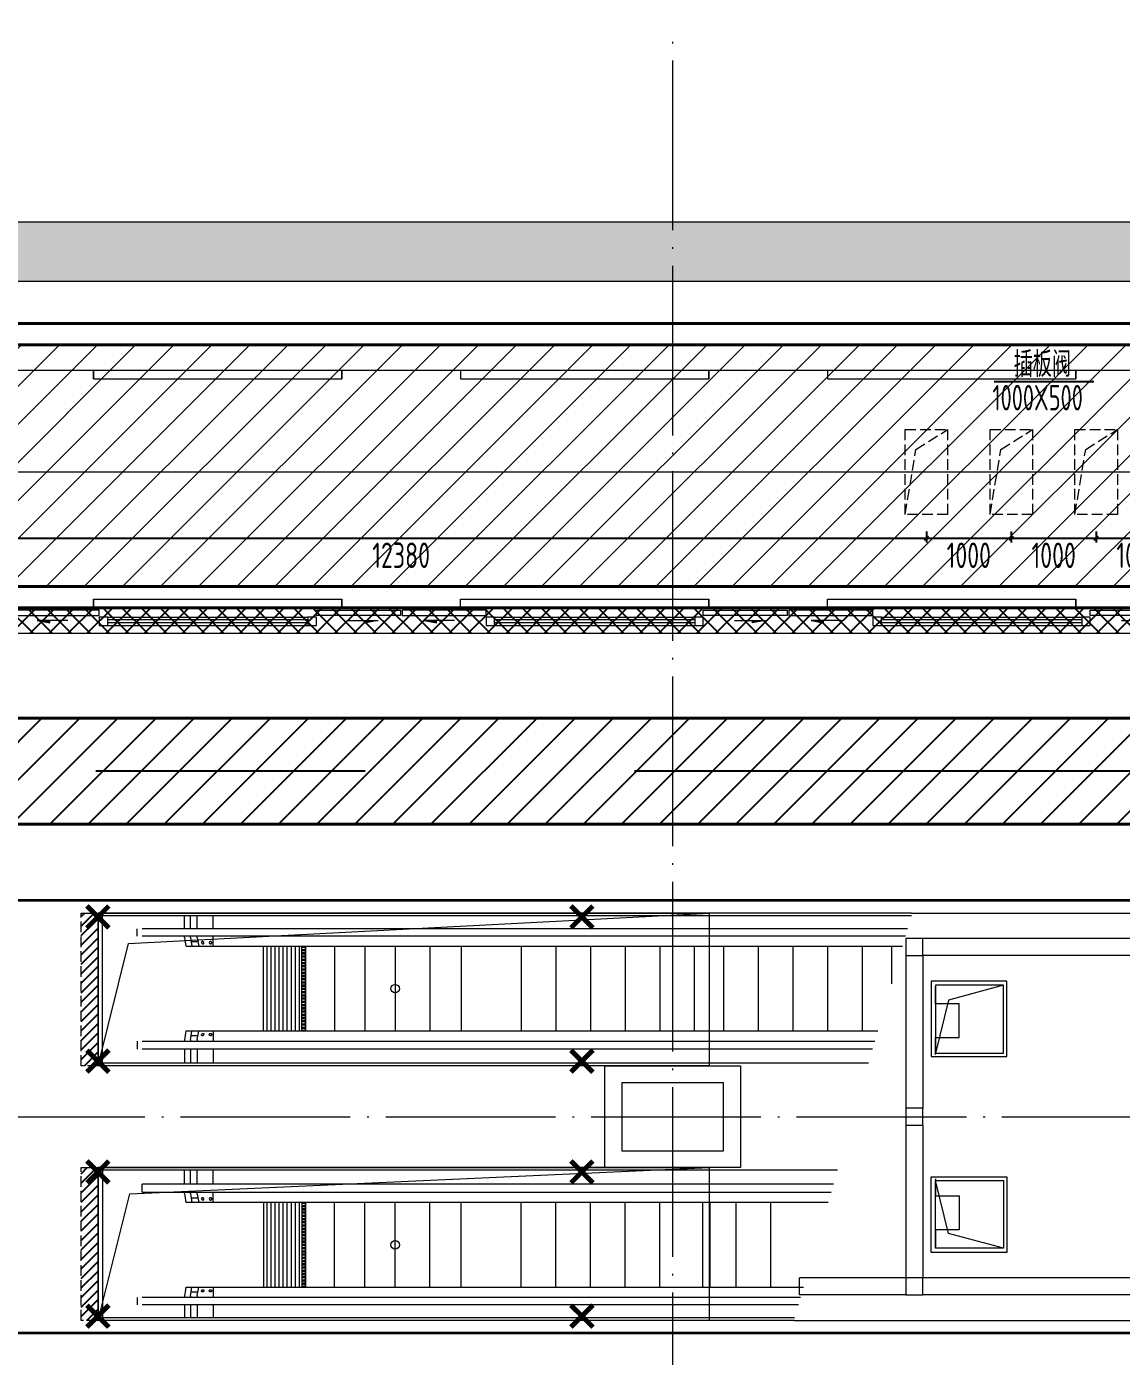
# Model space of a CAD drawing. Extents: x 4 to 13611208, y -605838 to 574722.
# Drawn here: x 13335282 to 13348185, y -11785 to 3890 of the extents above; entities that cross this region are included whole.
import ezdxf

# ---------------------------------------------------------------- set-up
doc = ezdxf.new("R2010")
doc.units = 0
doc.header["$LTSCALE"] = 1000
doc.header["$MEASUREMENT"] = 0
for name, pattern in [('_DASH', [0.6, 0.4, -0.2]), ('CENTER2', [28.575, 19.05, -3.175, 3.175, -3.175]), ('DASH', [0.35, 0.25, -0.1]), ('DOTE', [2.42, 2, -0.2, 0.02, -0.2])]:
    doc.linetypes.add(name, pattern=pattern)
for name, color, linetype, lineweight in [('1-预埋件', 8, 'Continuous', 5), ('PSD', 8, 'Continuous', 5), ('SDF-风管', 3, 'Continuous', 20), ('STRAIN', 8, 'Continuous', 5), ('建筑底图', 8, 'Continuous', 13)]:
    doc.layers.add(name, color=color, linetype=linetype, lineweight=lineweight)
for name, color, linetype in [('DUCT-D-P中心线', 5, 'CENTER2'), ('DUCT-D-P标注', 7, 'Continuous'), ('DUCT-D-P管', 6, 'Continuous'), ('SDF-标注', 7, 'Continuous')]:
    doc.layers.add(name, color=color, linetype=linetype)
doc.styles.add('67', font='gbenor.shx', dxfattribs={"width": 0.7, "bigfont": 'hztxt.shx'})
doc.styles.add('du', font='gbenor.shx', dxfattribs={"width": 0.8, "bigfont": 'hztxt.shx'})
doc.dimstyles.new('67', dxfattribs={"dimscale": 100, "dimtxt": 3, "dimasz": 0.5, "dimexe": 0.5, "dimexo": 2, "dimgap": 0.5, "dimtad": 2, "dimdec": 0, "dimrnd": 5, "dimzin": 0, "dimdsep": 46, "dimtxsty": 'du', "dimblk": 'ARCHTICK', "dimcen": 0, "dimdle": 0.5, "dimclrd": 256, "dimclre": 256, "dimclrt": 256, "dimazin": 0, "dimtfac": 1, "dimtdec": 0, "dimtix": 1, "dimtmove": 2, "dimatfit": 3, "dimfxl": 100, "dimtolj": 1, "dimtzin": 0, "dimlwd": -1, "dimlwe": -1, "dimarcsym": 0})
pattern_1 = [(45, (792956.29, 9e-08), (-56.12660076, 56.12660076), [])]

# ---------------------------------------------------------------- blocks, each defined once
blk = doc.blocks.new('A$C6AAC3FDD')
at = {"layer": 'STRAIN'}
for p, q in [((24861, 2800), (46741, 2800)), ((32176, 2700), (32176, 2800)), ((32176, 2800), (32176, 2700)), ((32176, 2700), (35101, 2700)), ((35101, 2800), (35101, 2700)), ((35101, 2700), (35101, 2800)), ((36501, 2800), (36501, 2700)), ((36501, 2700), (39426, 2700)), ((39426, 2700), (39426, 2800)), ((39426, 2800), (39426, 2700)), ((40826, 2800), (40826, 2700)), ((40826, 2700), (43751, 2700)), ((43751, 2800), (43751, 2700)), ((43751, 2700), (43751, 2800)), ((32176, 100), (35101, 100)), ((32176, 100), (32176, 0)), ((32176, 0), (32176, 100)), ((35101, 0), (35101, 100)), ((35101, 100), (35101, 0)), ((36501, 100), (39426, 100)), ((36501, 0), (36501, 100)), ((39426, 100), (39426, 0)), ((39426, 0), (39426, 100)), ((40826, 100), (43751, 100)), ((40826, 0), (40826, 100)), ((43751, 0), (43751, 100)), ((43751, 100), (43751, 0)), ((24861, 0), (46741, 0))]:
    blk.add_line(p, q, dxfattribs=at)
blk = doc.blocks.new('新块')
at = {"layer": 'PSD', "color": 8}
for p, q in [((-1630, 60), (-1270, 60)), ((-1270, 60), (-1418, 34)), ((-1418, 34), (-1418, 60)), ((-730, 60), (-582, 34)), ((-370, 60), (-730, 60)), ((-582, 34), (-582, 60))]:
    blk.add_line(p, q, dxfattribs=at)
for points in [[(-2000, 180), (-1010, 180), (-1010, 120), (-2000, 120)], [(0, 180), (-990, 180), (-990, 120), (0, 120)]]:
    blk.add_lwpolyline(points, close=True, dxfattribs=at)
for points in [[(-1418, 34), (-1418, 60), (-1270, 60)], [(-582, 34), (-582, 60), (-730, 60)]]:
    blk.add_solid(points, dxfattribs=at)
blk = doc.blocks.new('PSD')
at = {"layer": 'PSD', "color": 8}
for p, q in [((33323, 4268), (35682, 4268)), ((35682, 4235), (33323, 4235)), ((37883, 4268), (40242, 4268)), ((40242, 4235), (37883, 4235)), ((42443, 4268), (44802, 4268)), ((44802, 4235), (42443, 4235)), ((35682, 4201), (33323, 4201)), ((33323, 4168), (35682, 4168)), ((40242, 4201), (37883, 4201)), ((37883, 4168), (40242, 4168)), ((44802, 4201), (42443, 4201)), ((42443, 4168), (44802, 4168))]:
    blk.add_line(p, q, dxfattribs=at)
for points in [[(33222, 4168), (33323, 4168), (33323, 4268), (33222, 4268)], [(35682, 4168), (35782, 4168), (35782, 4268), (35682, 4268)], [(37782, 4168), (37883, 4168), (37883, 4268), (37782, 4268)], [(40242, 4168), (40342, 4168), (40342, 4268), (40242, 4268)], [(42342, 4168), (42443, 4168), (42443, 4268), (42342, 4268)], [(44802, 4168), (44902, 4168), (44902, 4268), (44802, 4268)]]:
    blk.add_lwpolyline(points, close=True, dxfattribs=at)
at = {"color": 8}
for p in [(33222, 4168), (37782, 4168), (42342, 4168), (46902, 4168)]:
    blk.add_blockref('新块', p, dxfattribs=at)
blk = doc.blocks.new('埋件')
at = {"layer": '1-预埋件', "const_width": 50}
for points in [[(0, -159), (0, 159)], [(-159, 0), (159, 0)]]:
    blk.add_lwpolyline(points, dxfattribs=at)
blk = doc.blocks.new('_FZH')
blk.add_lwpolyline([(-0.5, -0.5), (0.5, -0.5), (0.5, 0.5), (-0.5, 0.5)], close=True)
blk = doc.blocks.new('_ArchTick')
at = {"color": 0, "linetype": 'ByBlock', "const_width": 0.4}
blk.add_lwpolyline([(-0.5, -0.5), (0.5, 0.5)], dxfattribs=at)
blk = doc.blocks.new('*D564')
at = {"layer": 'SDF-标注', "ltscale": 0.5, "transparency": 16777216}
for p, q in [((13333457, -2142), (13345937, -2142)), ((13333507, -2060), (13333507, -2192)), ((13345887, -2060), (13345887, -2192))]:
    blk.add_line(p, q, dxfattribs=at)
at = {"layer": 'SDF-标注', "ltscale": 0.5, "transparency": 16777216, "xscale": 50, "yscale": 50, "zscale": 50, "rotation": 180}
blk.add_blockref('_ArchTick', (13333507, -2142), dxfattribs=at)
at = {"layer": 'SDF-标注', "ltscale": 0.5, "transparency": 16777216, "xscale": 50, "yscale": 50, "zscale": 50}
blk.add_blockref('_ArchTick', (13345887, -2142), dxfattribs=at)
at = {"layer": 'SDF-标注', "ltscale": 0.5, "transparency": 16777216, "insert": (13339697, -2342), "char_height": 300, "attachment_point": 5, "style": 'du'}
blk.add_mtext('\\A1;12380', dxfattribs=at)
blk = doc.blocks.new('*D565')
at = {"layer": 'SDF-标注', "ltscale": 0.5, "transparency": 16777216}
for p, q in [((13345837, -2142), (13346937, -2142)), ((13345887, -2060), (13345887, -2192)), ((13346887, -2060), (13346887, -2192))]:
    blk.add_line(p, q, dxfattribs=at)
at = {"layer": 'SDF-标注', "ltscale": 0.5, "transparency": 16777216, "xscale": 50, "yscale": 50, "zscale": 50, "rotation": 180}
blk.add_blockref('_ArchTick', (13345887, -2142), dxfattribs=at)
at = {"layer": 'SDF-标注', "ltscale": 0.5, "transparency": 16777216, "xscale": 50, "yscale": 50, "zscale": 50}
blk.add_blockref('_ArchTick', (13346887, -2142), dxfattribs=at)
at = {"layer": 'SDF-标注', "ltscale": 0.5, "transparency": 16777216, "insert": (13346387, -2342), "char_height": 300, "attachment_point": 5, "style": 'du'}
blk.add_mtext('\\A1;1000', dxfattribs=at)
blk = doc.blocks.new('*D566')
at = {"layer": 'SDF-标注', "ltscale": 0.5, "transparency": 16777216}
for p, q in [((13346837, -2142), (13347937, -2142)), ((13346887, -2060), (13346887, -2192)), ((13347887, -2060), (13347887, -2192))]:
    blk.add_line(p, q, dxfattribs=at)
at = {"layer": 'SDF-标注', "ltscale": 0.5, "transparency": 16777216, "xscale": 50, "yscale": 50, "zscale": 50, "rotation": 180}
blk.add_blockref('_ArchTick', (13346887, -2142), dxfattribs=at)
at = {"layer": 'SDF-标注', "ltscale": 0.5, "transparency": 16777216, "xscale": 50, "yscale": 50, "zscale": 50}
blk.add_blockref('_ArchTick', (13347887, -2142), dxfattribs=at)
at = {"layer": 'SDF-标注', "ltscale": 0.5, "transparency": 16777216, "insert": (13347387, -2342), "char_height": 300, "attachment_point": 5, "style": 'du'}
blk.add_mtext('\\A1;1000', dxfattribs=at)
blk = doc.blocks.new('*D567')
at = {"layer": 'SDF-标注', "ltscale": 0.5, "transparency": 16777216}
for p, q in [((13347837, -2142), (13348937, -2142)), ((13347887, -2060), (13347887, -2192)), ((13348887, -2060), (13348887, -2192))]:
    blk.add_line(p, q, dxfattribs=at)
at = {"layer": 'SDF-标注', "ltscale": 0.5, "transparency": 16777216, "xscale": 50, "yscale": 50, "zscale": 50, "rotation": 180}
blk.add_blockref('_ArchTick', (13347887, -2142), dxfattribs=at)
at = {"layer": 'SDF-标注', "ltscale": 0.5, "transparency": 16777216, "xscale": 50, "yscale": 50, "zscale": 50}
blk.add_blockref('_ArchTick', (13348887, -2142), dxfattribs=at)
at = {"layer": 'SDF-标注', "ltscale": 0.5, "transparency": 16777216, "insert": (13348387, -2342), "char_height": 300, "attachment_point": 5, "style": 'du'}
blk.add_mtext('\\A1;1000', dxfattribs=at)
blk = doc.blocks.new('A$C321F08AF')
at = {"layer": '建筑底图', "color": 0, "linetype": 'DASH', "ltscale": 0.5}
for points in [[(-27760, -2450), (-27760, -3450), (-28260, -3450), (-28260, -2450)], [(-26760, -2450), (-26760, -3450), (-27260, -3450), (-27260, -2450)], [(-25760, -2450), (-25760, -3450), (-26260, -3450), (-26260, -2450)]]:
    blk.add_lwpolyline(points, close=True, dxfattribs=at)
for points in [[(-28260, -3450), (-28133, -2686), (-27760, -2450)], [(-27260, -3450), (-27133, -2686), (-26760, -2450)], [(-26260, -3450), (-26133, -2686), (-25760, -2450)]]:
    blk.add_lwpolyline(points, dxfattribs=at)

msp = doc.modelspace()

# ---------------------------------------------------------------- hatches: boundary and pattern name
at = {"layer": 'DUCT-D-P管'}
h = msp.add_hatch(dxfattribs=at)
h.set_pattern_fill('ANSI31', color=8, scale=200)
h.set_pattern_definition([(45, (0, 0), (-224.506403, 224.506403), [])])
h.paths.add_polyline_path([(13361497.1, -4260.3), (13308997.1, -4260.3), (13308997.1, -5510.3), (13361497.1, -5510.3)])
at = {"layer": '建筑底图'}
h = msp.add_hatch(dxfattribs=at)
h.set_pattern_fill('钢筋混凝土', color=8, scale=100, style=0)
h.set_pattern_definition([(45, (793255.26, 9e-08), (-176.7766953, 176.7766953), []), (50, (793255.26, 9e-08), (717.260183, -62.752135), [75, -825]), (355, (793255.26, 9e-08), (-138.751334, 752.192134), [60, -660]), (100.4514, (793315, -5.2), (578.50938, 689.439542), [63.74019, -701.14211]), (46.1842, (793255.26, 200), (1067.24105, -165.519014), [112.5, -1237.5]), (96.6356, (793344.2, 186.2), (934.662706, 974.11787), [95.61029, -1051.713]), (351.1842, (793255.3, 200), (934.661945, 974.1186), [90, -990]), (21, (793355.26, 150), (596.907052, -402.61889), [75, -825]), (326, (793355.26, 150), (243.31533, 725.150045), [60, -660]), (71.4514, (793405, 116.45), (840.22263, 322.530497), [63.74019, -701.14211]), (37.5, (793255.26, 9e-08), (12.1598553, 332.893854), [0, -652, 0, -670, 0, -662.5]), (7.5, (793255.26, 9e-08), (263.069537, 394.411712), [0, -382, 0, -637, 0, -252.5]), (327.5, (793032.26, 9e-08), (533.822436, -22.554872), [0, -250, 0, -780, 0, -1035]), (317.5, (792932.26, 9e-08), (583.18617, 100.104982), [0, -325, 0, -518, 0, -735])])
h.paths.add_polyline_path([(13122497.4, -13710.3), (13121697.4, -13710.3), (13121697.4, -15460.3), (13121787.4, -17303.4), (13122586.5, -17265.7), (13122497.4, -15440.7)])
h.paths.add_polyline_path([(13121697.4, -4210.3), (13122497.4, -4210.3), (13122497.4, -2478.9), (13122573.5, -843.5), (13121774.4, -806.3), (13121697.4, -2460.3)])
h.paths.add_polyline_path([(13168947.4, -21010.3), (13168947.4, -21710.3), (13207597.4, -21710.3), (13207597.4, -20160.3), (13281197.4, -20160.3), (13281197.4, -19460.3), (13206897.4, -19460.3), (13206897.4, -21010.3)])
h.paths.add_polyline_path([(13168947.4, 3789.7), (13168947.4, 3089.7), (13206897.4, 3089.7), (13206897.4, 1539.7), (13281197.4, 1539.7), (13281197.4, 2239.7), (13207597.4, 2239.7), (13207597.4, 3789.7)])
h.paths.add_polyline_path([(13473697.4, -4551.4), (13472897.4, -4551.4), (13472897.4, -13160.3), (13473697.4, -13160.3)])
h.paths.add_polyline_path([(13473697.4, 2261.9), (13472897.4, 2261.9), (13472897.4, 2248.6), (13473697.4, 2248.6)])
h.paths.add_polyline_path([(13354022.4, 889.7), (13354022.4, 1039.7), (13354172.4, 1039.7), (13354172.4, 889.7), (13376672.4, 889.7), (13376672.4, 1039.7), (13376822.4, 1039.7), (13376822.4, 889.7), (13398547.4, 889.7), (13398547.4, 1039.7), (13398697.4, 1039.7), (13398697.4, 889.7), (13422497.4, 889.7), (13422497.4, 1089.7), (13453297.4, 1089.7), (13453297.4, 1789.7), (13421797.4, 1789.7), (13421797.4, 1589.7), (13349146.3, 1589.7), (13349146.3, 889.7)])
h.paths.add_polyline_path([(13332922.4, 889.7), (13332922.4, 1039.7), (13333072.4, 1039.7), (13333072.4, 889.7), (13349146.3, 889.7), (13349146.3, 1589.7), (13311597.4, 1589.7), (13311597.4, 889.7)])
h.paths.add_polyline_path([(13332922.4, -18960.3), (13332922.4, -18810.3), (13311597.4, -18810.3), (13311597.4, -19510.3), (13349146.3, -19510.3), (13349146.3, -18810.3), (13333072.4, -18810.3), (13333072.4, -18960.3)])
h.paths.add_polyline_path([(13376672.4, -18960.3), (13376672.4, -18810.3), (13354172.4, -18810.3), (13354172.4, -18960.3), (13354022.4, -18960.3), (13354022.4, -18810.3), (13349146.3, -18810.3), (13349146.3, -19510.3), (13438197.4, -19510.3), (13438197.4, -19710.3), (13453297.4, -19710.3), (13453297.4, -19010.3), (13438897.4, -19010.3), (13438897.4, -18810.3), (13436422.6, -18810.3), (13436422.6, -18960.3), (13436272.6, -18960.3), (13436272.6, -18810.3), (13433472, -18810.3), (13433472, -18960.3), (13433322, -18960.3), (13433322, -18810.3), (13430973.4, -18810.3), (13430973.4, -18960.3), (13430823.4, -18960.3), (13430823.4, -18810.3), (13420572.4, -18810.3), (13420572.4, -18960.3), (13420422.4, -18960.3), (13420422.4, -18810.3), (13376822.4, -18810.3), (13376822.4, -18960.3)])
at = {"layer": '建筑底图', "linetype": 'DASH'}
h = msp.add_hatch(dxfattribs=at)
h.set_pattern_fill('ANSI31', color=8, scale=200, style=0)
h.set_pattern_definition([(45, (793255.26, 9e-08), (-224.506403, 224.506403), [])])
h.paths.add_polyline_path([(13310147.4, 139.7), (13455372.4, 139.7), (13455372.4, -2710.3), (13310147.4, -2710.3)])
h = msp.add_hatch(dxfattribs=at)
h.set_pattern_fill('ANSI31', color=8, scale=200, style=0)
h.set_pattern_definition([(45, (793255.26, 9e-08), (-224.506403, 224.506403), [])])
h.paths.add_polyline_path([(13310147.4, 139.7), (13455372.4, 139.7), (13455372.4, -2710.3), (13310147.4, -2710.3)])
at = {"layer": '建筑底图', "lineweight": -3}
h = msp.add_hatch(dxfattribs=at)
h.set_pattern_fill('ANSI37', color=8, scale=100, style=0)
h.set_pattern_definition([(45, (15148904.22, -89453.28), (-112.253202, 112.253202), []), (135, (15148904.22, -89453.28), (-112.253202, -112.253202), [])])
h.paths.add_polyline_path([(13305897.4, -5960.3), (13305897.4, -3260.3), (13441897.4, -3260.3), (13441897.4, -5960.3), (13442397.4, -5960.3), (13442397.4, -2960.3), (13305397.4, -2960.3), (13305397.4, -5974.8)])
at = {"layer": '建筑底图', "lineweight": -2}
h = msp.add_hatch(dxfattribs=at)
h.set_pattern_fill('ANSI31', color=8, scale=50, style=0)
h.set_pattern_definition(pattern_1)
h.paths.add_polyline_path([(13336126.6, -6560.3), (13335926.6, -6560.3), (13335926.6, -8360.3), (13336126.6, -8360.3)])
at = {"layer": '建筑底图', "lineweight": 0, "ltscale": 0.5}
h = msp.add_hatch(dxfattribs=at)
h.set_pattern_fill('ANSI31', color=8, scale=30, angle=45, style=0)
h.set_pattern_definition([(270, (9802198.88, -235829.254), (-47.625, -1e-14), [])])
h.paths.add_polyline_path([(13338525.6, -6950.3), (13338075.6, -6950.3), (13338075.6, -7950.3), (13338525.6, -7950.3)])
h = msp.add_hatch(dxfattribs=at)
h.set_pattern_fill('ANSI32', color=8, scale=8, angle=315, style=0)
h.set_pattern_definition([(0, (9816208.38, -235829.254), (1e-14, -38.1), []), (0, (9816221.08, -235816.554), (1e-14, -38.1), [])])
h.paths.add_polyline_path([(13338567.8, -7950.3), (13338525.6, -7950.3), (13338525.6, -6950.3), (13338567.8, -6950.3)])
at = {"layer": '建筑底图', "lineweight": -2}
h = msp.add_hatch(dxfattribs=at)
h.set_pattern_fill('ANSI31', color=8, scale=50, style=0)
h.set_pattern_definition(pattern_1)
h.paths.add_polyline_path([(13336126.6, -9560.3), (13335926.6, -9560.3), (13335926.6, -11360.3), (13336126.6, -11360.3)])
at = {"layer": '建筑底图', "lineweight": 0, "ltscale": 0.5}
h = msp.add_hatch(dxfattribs=at)
h.set_pattern_fill('ANSI31', color=8, scale=30, angle=45, style=0)
h.set_pattern_definition([(90, (9802198.88, 217908.734), (-47.625, 1e-14), [])])
h.paths.add_polyline_path([(13338525.6, -10970.3), (13338075.6, -10970.3), (13338075.6, -9970.3), (13338525.6, -9970.3)])
h = msp.add_hatch(dxfattribs=at)
h.set_pattern_fill('ANSI32', color=8, scale=8, angle=315, style=0)
h.set_pattern_definition([(0, (9816208.38, 217908.734), (1e-14, 38.1), []), (0, (9816221.08, 217896.034), (1e-14, 38.1), [])])
h.paths.add_polyline_path([(13338567.8, -9970.3), (13338525.6, -9970.3), (13338525.6, -10970.3), (13338567.8, -10970.3)])

# ---------------------------------------------------------------- linework, layer by layer
at = {"layer": 'DUCT-D-P中心线'}
msp.add_line((13361497.1, -4885.3), (13308997.1, -4885.3), dxfattribs=at)
at = {"layer": 'DUCT-D-P标注', "linetype": '_DASH', "ltscale": 10, "const_width": 30}
msp.add_lwpolyline([(13354557.4, -11510.3), (13334397.4, -11510.3), (13334397.4, -6410.3), (13354557.4, -6410.3)], close=True, dxfattribs=at)
at = {"layer": 'DUCT-D-P管', "const_width": 35}
for points in [[(13361497.1, -4260.3), (13308997.1, -4260.3)], [(13312554.5, -5510.3), (13361497.1, -5510.3)]]:
    msp.add_lwpolyline(points, dxfattribs=at)
at = {"layer": 'SDF-标注', "ltscale": 0.5}
msp.add_line((13346686.6, -293.7), (13347861.9, -293.7), dxfattribs=at)
at = {"layer": 'SDF-风管', "const_width": 35}
for points, elevation in [([(13455221.7, -2960.3), (13455622.1, -2960.3), (13455622.1, 389.7), (13310397.1, 389.7), (13310397.1, 1039.7), (13270747.1, 1039.7), (13270747.1, -2960.3)], 8250), ([(13321547.3, -2710.3), (13426247.5, -2710.3)], 4115)]:
    msp.add_lwpolyline(points, dxfattribs=dict(at, elevation=elevation))
for points in [[(13455372.1, -2710.3), (13455372.1, 139.7), (13310147.1, 139.7), (13310147.1, 789.7), (13270997.1, 789.7), (13270997.1, -2710.3), (13272122.1, -2710.3)], [(13321547.3, -2960.3), (13426247.5, -2960.3)]]:
    msp.add_lwpolyline(points, dxfattribs=at)
at = {"layer": '建筑底图', "color": 8, "linetype": 'DOTE'}
for p, q in [((13342897.4, -22710.3), (13342897.4, 3889.7)), ((13333072.4, 889.7), (13354022.4, 889.7)), ((13119297.4, -8960.3), (13476260, -8960.3))]:
    msp.add_line(p, q, dxfattribs=at)
at = {"layer": '建筑底图', "color": 8}
for p, q in [((13311597.4, 1589.7), (13421797.4, 1589.7)), ((13333072.4, 889.7), (13354022.4, 889.7)), ((13303897.4, -2960.3), (13443897.4, -2960.3)), ((13334397.4, -6410.3), (13354557.4, -6410.3)), ((13345709.8, -6560.3), (13352197.4, -6560.3)), ((13351547.4, -6860.3), (13345843.5, -6860.3)), ((13345643.5, -7060.3), (13345643.5, -8860.3)), ((13345843.5, -7060.3), (13345843.5, -8860.3)), ((13351547.4, -7060.3), (13345843.5, -7060.3)), ((13345643.5, -9060.3), (13345643.5, -10860.3)), ((13345843.5, -9060.3), (13345843.5, -10860.3)), ((13345643.5, -10860.3), (13344391.7, -10860.3)), ((13344391.7, -11060.3), (13344391.7, -10860.3)), ((13351797.4, -10860.3), (13345843.5, -10860.3)), ((13345643.5, -11060.3), (13344391.7, -11060.3)), ((13351797.4, -11060.3), (13345843.5, -11060.3)), ((13344333.6, -11360.3), (13352197.4, -11360.3)), ((13354557.4, -11510.3), (13334397.4, -11510.3))]:
    msp.add_line(p, q, dxfattribs=at)
at = {"layer": '建筑底图', "color": 8, "linetype": 'DASH'}
for p, q in [((13310397.4, 389.7), (13455622.4, 389.7)), ((13310147.4, 139.7), (13455372.4, 139.7)), ((13270997.4, -2710.3), (13455372.4, -2710.3)), ((13270997.4, -2960.3), (13455622.4, -2960.3))]:
    msp.add_line(p, q, dxfattribs=at)
at = {"layer": '建筑底图', "color": 8, "lineweight": 0, "ltscale": 0.5}
for p, q in [((13345709.8, -6560.3), (13336176.6, -6560.3)), ((13345709.8, -6590.3), (13336176.6, -6590.3)), ((13336176.6, -8330.3), (13336176.6, -6590.3)), ((13337145, -6745.3), (13337145, -6590.3)), ((13337213.9, -6745.3), (13337213.9, -6590.3)), ((13337290.7, -6745.3), (13337290.7, -6590.3)), ((13337481, -6745.3), (13337481, -6590.3)), ((13336584.5, -6830.3), (13336584.5, -6745.3)), ((13345664.8, -6745.3), (13336645, -6745.3)), ((13345640.2, -6830.3), (13336645, -6830.3)), ((13337145, -6846.2), (13337145, -6830.3)), ((13337213.9, -6846.3), (13337213.9, -6830.3)), ((13337213.9, -6846.3), (13337229.2, -6950.3)), ((13337221.2, -6896.3), (13337300.9, -6896.3)), ((13337290.7, -6851.7), (13337290.7, -6830.3)), ((13337290.7, -6851.7), (13337313.4, -6950.3)), ((13337481, -6950.3), (13337481, -6830.3)), ((13337163.5, -6950.3), (13345605.3, -6950.3)), ((13338075.6, -7950.3), (13338075.6, -6950.3)), ((13338525.6, -7950.3), (13338525.6, -6950.3)), ((13338525.6, -7950.3), (13338525.6, -6950.3)), ((13338567.8, -7950.3), (13338567.8, -6950.3)), ((13338567.8, -6950.3), (13338567.8, -7950.3)), ((13338910.5, -6950.3), (13338910.5, -7950.3)), ((13339268.7, -6950.3), (13339268.7, -7950.3)), ((13339268.7, -6950.3), (13339268.7, -7950.3)), ((13339626.9, -6950.3), (13339626.9, -7950.3)), ((13340035.1, -6950.3), (13340035.1, -7950.3)), ((13340403.3, -6950.3), (13340403.3, -7950.3)), ((13341110.5, -6950.3), (13341110.5, -7950.3)), ((13341518.7, -6950.3), (13341518.7, -7950.3)), ((13341926.9, -6950.3), (13341926.9, -7950.3)), ((13341926.9, -6950.3), (13341926.9, -7950.3)), ((13342335.1, -6950.3), (13342335.1, -7950.3)), ((13342335.1, -6950.3), (13342335.1, -7950.3)), ((13342743.3, -6950.3), (13342743.3, -7950.3)), ((13343151.5, -6950.3), (13343151.5, -7950.3)), ((13343496.5, -6950.3), (13343496.5, -7950.3)), ((13343496.5, -6950.3), (13343496.5, -7950.3)), ((13343904.7, -6950.3), (13343904.7, -7950.3)), ((13343904.7, -6950.3), (13343904.7, -7950.3)), ((13344312.9, -6950.3), (13344312.9, -7950.3)), ((13344721.1, -6950.3), (13344721.1, -7950.3)), ((13345129.3, -6950.3), (13345129.3, -7950.3)), ((13345477.1, -6950.3), (13345477.1, -7392)), ((13345315, -7950.3), (13337159.6, -7950.3)), ((13337213.9, -8054.3), (13337229.2, -7950.3)), ((13337290.7, -8048.8), (13337313.4, -7950.3)), ((13337481, -7950.3), (13337481, -8070.3)), ((13336584.5, -8070.3), (13336584.5, -8165.3)), ((13336645, -8070.3), (13345280.1, -8070.3)), ((13337145, -8054.3), (13337145, -8070.3)), ((13337213.9, -8054.3), (13337213.9, -8070.3)), ((13337221.2, -8004.3), (13337300.9, -8004.3)), ((13337290.7, -8048.8), (13337290.7, -8070.3)), ((13345252.5, -8165.3), (13336645, -8165.3)), ((13337145, -8165.3), (13337145, -8330.3)), ((13337213.9, -8165.3), (13337213.9, -8330.3)), ((13337290.7, -8165.3), (13337290.7, -8330.3)), ((13337481, -8165.3), (13337481, -8330.3)), ((13345204.6, -8330.3), (13336176.6, -8330.3)), ((13344838.8, -9590.3), (13336176.6, -9590.3)), ((13336176.6, -9590.3), (13336176.6, -11330.3)), ((13337145, -9755.3), (13337145, -9590.3)), ((13337213.9, -9755.3), (13337213.9, -9590.3)), ((13337290.7, -9755.3), (13337290.7, -9590.3)), ((13337481, -9755.3), (13337481, -9590.3)), ((13344790.9, -9755.3), (13336645, -9755.3)), ((13336645, -9850.3), (13336645, -9755.3)), ((13336645, -9850.3), (13344763.3, -9850.3)), ((13337145, -9866.2), (13337145, -9850.3)), ((13337213.9, -9866.3), (13337213.9, -9850.3)), ((13337213.9, -9866.3), (13337229.2, -9970.3)), ((13337290.7, -9871.7), (13337290.7, -9850.3)), ((13337290.7, -9871.7), (13337313.4, -9970.3)), ((13337481, -9970.3), (13337481, -9850.3)), ((13344728.5, -9970.3), (13337159.6, -9970.3)), ((13337221.2, -9916.3), (13337300.9, -9916.3)), ((13338075.6, -9970.3), (13338075.6, -10970.3)), ((13338525.6, -9970.3), (13338525.6, -10970.3)), ((13338525.6, -9970.3), (13338525.6, -10970.3)), ((13338567.8, -9970.3), (13338567.8, -10970.3)), ((13338567.8, -10970.3), (13338567.8, -9970.3)), ((13338910.5, -10970.3), (13338910.5, -9970.3)), ((13339268.7, -10970.3), (13339268.7, -9970.3)), ((13339626.9, -10970.3), (13339626.9, -9970.3)), ((13340035.1, -10970.3), (13340035.1, -9970.3)), ((13340403.3, -10970.3), (13340403.3, -9970.3)), ((13341110.5, -10970.3), (13341110.5, -9970.3)), ((13341518.7, -10970.3), (13341518.7, -9970.3)), ((13341926.9, -10970.3), (13341926.9, -9970.3)), ((13341926.9, -10970.3), (13341926.9, -9970.3)), ((13342335.1, -10970.3), (13342335.1, -9970.3)), ((13342335.1, -10970.3), (13342335.1, -9970.3)), ((13342743.3, -10970.3), (13342743.3, -9970.3)), ((13343252.9, -10970.3), (13343252.9, -9970.3)), ((13343336.9, -10970.3), (13343336.9, -9970.3)), ((13343336.9, -10970.3), (13343336.9, -9970.3)), ((13343643.8, -10970.3), (13343643.8, -9970.3)), ((13343643.8, -10970.3), (13343643.8, -9970.3)), ((13344052, -10970.3), (13344052, -9970.3)), ((13337163.5, -10970.3), (13344438.1, -10970.3)), ((13337213.9, -11074.3), (13337229.2, -10970.3)), ((13337290.7, -11068.8), (13337313.4, -10970.3)), ((13337481, -10970.3), (13337481, -11090.3)), ((13336584.5, -11090.3), (13336584.5, -11175.3)), ((13344403.3, -11090.3), (13336645, -11090.3)), ((13337145, -11074.3), (13337145, -11090.3)), ((13337213.9, -11074.3), (13337213.9, -11090.3)), ((13337221.2, -11024.3), (13337300.9, -11024.3)), ((13337290.7, -11068.8), (13337290.7, -11090.3)), ((13344378.6, -11175.3), (13336645, -11175.3)), ((13337145, -11175.3), (13337145, -11330.3)), ((13337213.9, -11175.3), (13337213.9, -11330.3)), ((13337290.7, -11175.3), (13337290.7, -11330.3)), ((13337481, -11175.3), (13337481, -11330.3)), ((13344333.6, -11330.3), (13336176.6, -11330.3)), ((13344333.6, -11360.3), (13336176.6, -11360.3))]:
    msp.add_line(p, q, dxfattribs=at)
at = {"layer": '建筑底图', "color": 8, "ltscale": 0.1, "flags": 128}
msp.add_lwpolyline([(13236690.1, -1350.1), (13237690.1, -1352.3), (13238690.1, -1354.1), (13239690.1, -1355.6), (13240690.1, -1356.9), (13241690.1, -1357.9), (13242690.1, -1358.7), (13243690.1, -1359.3), (13244690.1, -1359.7), (13245690.1, -1360), (13246690.1, -1360.1), (13247690.1, -1360.2), (13248690.1, -1360.3), (13249690.1, -1360.3), (13434274.3, -1360.3)], dxfattribs=at)
at = {"layer": '建筑底图', "color": 8}
for points in [[(13305897.4, -5960.3), (13305897.4, -3260.3), (13441897.4, -3260.3), (13441897.4, -5960.3), (13442397.4, -5960.3), (13442397.4, -2960.3), (13305397.4, -2960.3), (13305397.4, -5974.8)], [(13336126.6, -6560.3), (13343326.9, -6560.3), (13343326.9, -8360.3), (13336126.6, -8360.3)], [(13336126.6, -8360.3), (13336482.7, -6918), (13343326.9, -6560.3), (13336126.6, -6560.3)], [(13346833.5, -7360.3), (13345943.5, -7360.3), (13345943.5, -8250.3), (13346833.5, -8250.3)], [(13343697.4, -8360.3), (13343697.4, -9560.3), (13342097.4, -9560.3), (13342097.4, -8360.3)], [(13336126.6, -9560.3), (13343326.9, -9560.3), (13343326.9, -11360.3), (13336126.6, -11360.3)], [(13336126.6, -11360.3), (13336499.2, -9869.5), (13343326.9, -9560.3), (13336126.6, -9560.3)], [(13346833.5, -10560.3), (13345943.5, -10560.3), (13345943.5, -9670.3), (13346833.5, -9670.3)]]:
    msp.add_lwpolyline(points, close=True, dxfattribs=at)
at = {"layer": '建筑底图', "color": 8, "linetype": 'DASH', "ltscale": 0.5}
for points in [[(13335926.6, -6560.3), (13336126.6, -6560.3), (13336126.6, -8360.3), (13335926.6, -8360.3)], [(13335926.6, -9560.3), (13336126.6, -9560.3), (13336126.6, -11360.3), (13335926.6, -11360.3)]]:
    msp.add_lwpolyline(points, close=True, dxfattribs=at)
at = {"layer": '建筑底图', "color": 8, "lineweight": 0, "ltscale": 0.5}
for points in [[(13337368.3, -6919.1, 0.1196415), (13337370.7, -6915.2, 0.1048844), (13337371.2, -6910, 0.0890929), (13337369.7, -6904.8, 0.0804358), (13337366.2, -6900, 0.0804358), (13337361.4, -6896.5, 0.0890929), (13337356.2, -6895, 0.1048844), (13337351, -6895.5, 0.1196415), (13337347.1, -6897.9, 0.1196415), (13337344.7, -6901.8, 0.1048844), (13337344.2, -6907, 0.0890929), (13337345.7, -6912.2, 0.0804358), (13337349.2, -6917, 0.0804358), (13337354, -6920.5, 0.0890929), (13337359.2, -6922, 0.1048844), (13337364.4, -6921.5, 0.1196415)], [(13337464.9, -6908.5, 0.1083824), (13337463.8, -6903.4, 0.1020531), (13337460.5, -6899, 0.0942156), (13337455.7, -6896.1, 0.0893353), (13337449.9, -6895, 0.0893353), (13337444.1, -6896.1, 0.0942156), (13337439.3, -6899, 0.1020531), (13337436.1, -6903.4, 0.1083824), (13337434.9, -6908.5, 0.1083824), (13337436.1, -6913.6, 0.1020531), (13337439.3, -6918, 0.0942156), (13337444.1, -6920.9, 0.0893353), (13337449.9, -6922, 0.0893353), (13337455.7, -6920.9, 0.0942156), (13337460.5, -6918, 0.1020531), (13337463.8, -6913.6, 0.1083824)], [(13337368.3, -7981.4, -0.1196415), (13337370.7, -7985.3, -0.1048844), (13337371.2, -7990.5, -0.0890929), (13337369.7, -7995.7, -0.0804358), (13337366.2, -8000.5, -0.0804358), (13337361.4, -8004, -0.0890929), (13337356.2, -8005.5, -0.1048844), (13337351, -8005, -0.1196415), (13337347.1, -8002.6, -0.1196415), (13337344.7, -7998.7, -0.1048844), (13337344.2, -7993.5, -0.0890929), (13337345.7, -7988.3, -0.0804358), (13337349.2, -7983.5, -0.0804358), (13337354, -7980, -0.0890929), (13337359.2, -7978.5, -0.1048844), (13337364.4, -7979, -0.1196415)], [(13337464.9, -7992, -0.1083824), (13337463.8, -7997.1, -0.1020531), (13337460.5, -8001.5, -0.0942156), (13337455.7, -8004.4, -0.0893353), (13337449.9, -8005.5, -0.0893353), (13337444.1, -8004.4, -0.0942156), (13337439.3, -8001.5, -0.1020531), (13337436.1, -7997.1, -0.1083824), (13337434.9, -7992, -0.1083824), (13337436.1, -7986.9, -0.1020531), (13337439.3, -7982.5, -0.0942156), (13337444.1, -7979.6, -0.0893353), (13337449.9, -7978.5, -0.0893353), (13337455.7, -7979.6, -0.0942156), (13337460.5, -7982.5, -0.1020531), (13337463.8, -7986.9, -0.1083824)], [(13337368.3, -9939.1, 0.1196415), (13337370.7, -9935.2, 0.1048844), (13337371.2, -9930, 0.0890929), (13337369.7, -9924.8, 0.0804358), (13337366.2, -9920, 0.0804358), (13337361.4, -9916.5, 0.0890929), (13337356.2, -9915, 0.1048844), (13337351, -9915.5, 0.1196415), (13337347.1, -9917.9, 0.1196415), (13337344.7, -9921.8, 0.1048844), (13337344.2, -9927, 0.0890929), (13337345.7, -9932.2, 0.0804358), (13337349.2, -9937, 0.0804358), (13337354, -9940.5, 0.0890929), (13337359.2, -9942, 0.1048844), (13337364.4, -9941.5, 0.1196415)], [(13337464.9, -9928.5, 0.1083824), (13337463.8, -9923.4, 0.1020531), (13337460.5, -9919, 0.0942156), (13337455.7, -9916.1, 0.0893353), (13337449.9, -9915, 0.0893353), (13337444.1, -9916.1, 0.0942156), (13337439.3, -9919, 0.1020531), (13337436.1, -9923.4, 0.1083824), (13337434.9, -9928.5, 0.1083824), (13337436.1, -9933.6, 0.1020531), (13337439.3, -9938, 0.0942156), (13337444.1, -9940.9, 0.0893353), (13337449.9, -9942, 0.0893353), (13337455.7, -9940.9, 0.0942156), (13337460.5, -9938, 0.1020531), (13337463.8, -9933.6, 0.1083824)], [(13337368.3, -11001.4, -0.1196415), (13337370.7, -11005.3, -0.1048844), (13337371.2, -11010.5, -0.0890929), (13337369.7, -11015.7, -0.0804358), (13337366.2, -11020.5, -0.0804358), (13337361.4, -11024, -0.0890929), (13337356.2, -11025.5, -0.1048844), (13337351, -11025, -0.1196415), (13337347.1, -11022.6, -0.1196415), (13337344.7, -11018.7, -0.1048844), (13337344.2, -11013.5, -0.0890929), (13337345.7, -11008.3, -0.0804358), (13337349.2, -11003.5, -0.0804358), (13337354, -11000, -0.0890929), (13337359.2, -10998.5, -0.1048844), (13337364.4, -10999, -0.1196415)], [(13337464.9, -11012, -0.1083824), (13337463.8, -11017.1, -0.1020531), (13337460.5, -11021.5, -0.0942156), (13337455.7, -11024.4, -0.0893353), (13337449.9, -11025.5, -0.0893353), (13337444.1, -11024.4, -0.0942156), (13337439.3, -11021.5, -0.1020531), (13337436.1, -11017.1, -0.1083824), (13337434.9, -11012, -0.1083824), (13337436.1, -11006.9, -0.1020531), (13337439.3, -11002.5, -0.0942156), (13337444.1, -10999.6, -0.0893353), (13337449.9, -10998.5, -0.0893353), (13337455.7, -10999.6, -0.0942156), (13337460.5, -11002.5, -0.1020531), (13337463.8, -11006.9, -0.1083824)]]:
    msp.add_lwpolyline(points, format="xyb", close=True, dxfattribs=at)
at = {"layer": '建筑底图', "color": 8}
for points in [[(13334889.6, -7450.3, 0, 0, 0), (13339578.5, -7448.8, 80, 0, 0), (13339878.5, -7448.8, 0, 0, 0)], [(13340396.4, -10479.1, 0, 0, 0), (13335707.5, -10480.6, 80, 0, 0), (13335407.5, -10480.6, 0, 0, 0)]]:
    msp.add_lwpolyline(points, format="xyseb", dxfattribs=at)
for points in [[(13346793.5, -7410.3), (13346146, -7585.6), (13345993.5, -8210.3)], [(13346793.5, -7410.3), (13345993.5, -7410.3), (13345993.5, -8210.3), (13346793.5, -8210.3), (13346793.5, -7410.3)], [(13345993.5, -8227.3), (13345993.5, -8027.3), (13346271.6, -8027.3), (13346271.6, -7627.3), (13345993.5, -7627.3), (13345993.5, -7427.3)], [(13345993.5, -9693.3), (13345993.5, -9893.3), (13346271.6, -9893.3), (13346271.6, -10293.3), (13345993.5, -10293.3), (13345993.5, -10493.3)], [(13346793.5, -10510.3), (13346146, -10334.9), (13345993.5, -9710.3)], [(13346793.5, -10510.3), (13345993.5, -10510.3), (13345993.5, -9710.3), (13346793.5, -9710.3), (13346793.5, -10510.3)]]:
    msp.add_lwpolyline(points, dxfattribs=at)
at = {"layer": '建筑底图', "color": 8, "lineweight": 0, "ltscale": 0.5}
for centre in [(13339626.9, -7450.3), (13339626.9, -10470.3)]:
    msp.add_circle(centre, 50, dxfattribs=at)
for centre, start, end in [((13338285, -6739.6), 185.34501, 190.60329), ((13338285, -8160.9), 169.39671, 174.65499), ((13338285, -9759.6), 185.34501, 190.60329), ((13338285, -11180.9), 169.39671, 174.65499)]:
    msp.add_arc(centre, 1145, start, end, dxfattribs=at)

# ---------------------------------------------------------------- block references
at = {"layer": 'SDF-标注', "ltscale": 0.5}
msp.add_blockref('A$C321F08AF', (13373897.1, 1589.7), dxfattribs=at)
at = {"layer": '建筑底图', "color": 8, "ltscale": 10}
msp.add_blockref('A$C6AAC3FDD', (13303895.9, -2960.3), dxfattribs=at)
at = {"layer": '建筑底图', "color": 8}
msp.add_blockref('PSD', (13302915, -7338.4), dxfattribs=at)
for name, p, xscale, yscale, zscale, rotation in [('埋件', (13336122.7, -6604.8), -1.152000000700355, 1.151999999885447, 1.151999999899417, 45), ('埋件', (13341826.9, -6604.8), -1.152000000700355, 1.151999999885447, 1.151999999899417, 45), ('_FZH', (13345743.5, -6960.3), 200, 200, 200, 270), ('埋件', (13336122.7, -8304.8), -1.152000000700355, 1.151999999885447, 1.151999999899417, 45), ('埋件', (13341826.9, -8304.8), -1.152000000700355, 1.151999999885447, 1.151999999899417, 45), ('_FZH', (13345743.5, -8960.3), 200, 200, 200, 270), ('埋件', (13336122.7, -9610.3), -1.152000000700355, 1.151999999885447, 1.151999999899417, 45), ('埋件', (13341826.9, -9610.3), -1.152000000700355, 1.151999999885447, 1.151999999899417, 45), ('_FZH', (13345743.5, -10960.3), 200, 200, 200, 270), ('埋件', (13336122.7, -11310.3), -1.152000000700355, 1.151999999885447, 1.151999999899417, 45), ('埋件', (13341826.9, -11310.3), -1.152000000700355, 1.151999999885447, 1.151999999899417, 45)]:
    msp.add_blockref(name, p, dxfattribs=dict(at, xscale=xscale, yscale=yscale, zscale=zscale, rotation=rotation))
at = {"layer": '建筑底图', "color": 8, "xscale": 1200, "yscale": 800, "zscale": 800}
msp.add_blockref('_FZH', (13342897.4, -8960.3), dxfattribs=at)

# ---------------------------------------------------------------- texts
at = {"layer": 'SDF-标注', "ltscale": 0.5, "style": '67', "width": 0.75}
for s, p in [('插板阀', (13346915.7, -239.8)), ('1000X500', (13346665.3, -634.5))]:
    msp.add_text(s, height=300, dxfattribs=at).set_placement(p)

# ---------------------------------------------------------------- dimensions: what is measured, and where the dimension line sits
at = {"layer": 'SDF-标注', "ltscale": 0.5}
for base, p1, p2, picture, middle in [((13345887.1, -2142.4), (13333507.1, -1860.3), (13345887.1, -1860.3), '*D564', (13339697.1, -2342.4)), ((13346887.1, -2142.4), (13345887.1, -1860.3), (13346887.1, -1860.3), '*D565', (13346387.1, -2342.4)), ((13347887.1, -2142.4), (13346887.1, -1860.3), (13347887.1, -1860.3), '*D566', (13347387.1, -2342.4)), ((13348887.1, -2142.4), (13347887.1, -1860.3), (13348887.1, -1860.3), '*D567', (13348387.1, -2342.4))]:
    dim = msp.add_linear_dim(base=base, p1=p1, p2=p2, dimstyle='67', dxfattribs=at)
    dim.commit()
    dim.dimension.update_dxf_attribs({"geometry": picture, "text_midpoint": middle})

doc.saveas('drawing.dxf')
